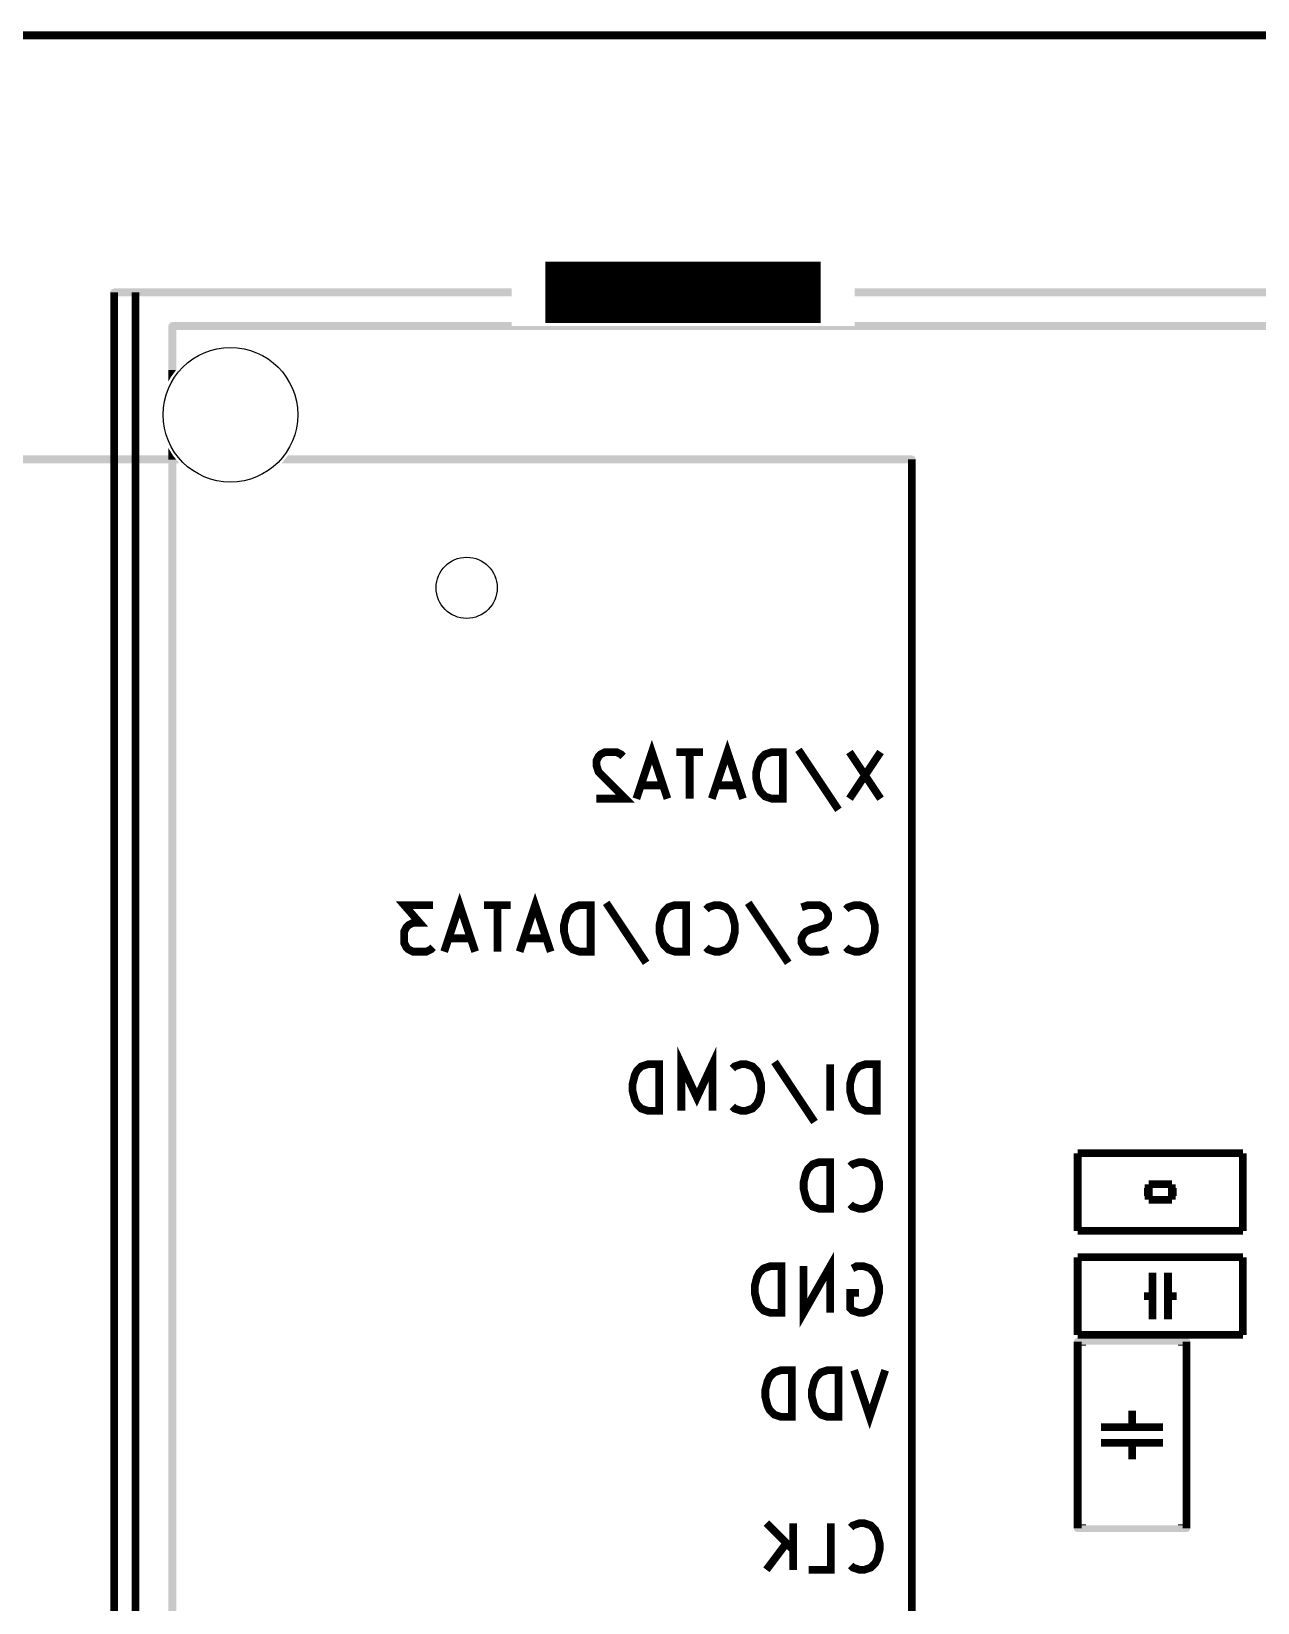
# Model space of a CAD drawing. Extents: x 66 to 205, y -127 to -80.
# Drawn here: x 112.65 to 132.69, y -105.61 to -79.94 of the extents above; entities that cross this region are included whole.
import ezdxf

# ---------------------------------------------------------------- set-up
doc = ezdxf.new("R2010")
doc.units = 0
doc.layers.get('0').update_dxf_attribs({"linetype": 'CONTINUOUS'})
for name, color, linetype in [('MKSMINI12864-B_SILKS_GBR', 5, 'CONTINUOUS'), ('MKSMINI12864-EDGE_CUTS_GBR', 3, 'CONTINUOUS'), ('MKSMINI12864-F_PASTE_GBR', 14, 'CONTINUOUS'), ('MKSMINI12864-F_SILKS_GBR', 11, 'CONTINUOUS'), ('MKSMINI12864-NPTH_DRL', 12, 'CONTINUOUS')]:
    doc.layers.add(name, color=color, linetype=linetype)

# ---------------------------------------------------------------- blocks, each defined once
blk = doc.blocks.new('ROUND_27')
blk.add_circle((0, 0), 0.5)
blk = doc.blocks.new('ROUND_64')
blk.add_circle((0, 0), 1.1)

msp = doc.modelspace()

# ---------------------------------------------------------------- linework, layer by layer
at = {"layer": 'MKSMINI12864-B_SILKS_GBR', "const_width": 0.127}
for points in [[(127.036, -115.5285), (127.036, -86.9285)], [(123.043, -92.473214), (122.789, -91.711214), (122.535, -92.473214)], [(124.276714, -92.473214), (124.022714, -91.711214), (123.768714, -92.473214)], [(125.183858, -91.674928), (125.837, -92.654642)], [(122.317286, -91.783784), (122.281, -91.7475), (122.208428, -91.711214), (122.027, -91.711214), (121.954428, -91.7475), (121.918142, -91.783784), (121.881858, -91.856356), (121.881858, -91.928928), (121.918142, -92.037784), (122.353572, -92.473214), (121.881858, -92.473214)], [(123.623572, -91.711214), (123.188142, -91.711214)], [(123.405858, -92.473214), (123.405858, -91.711214)], [(124.929858, -92.473214), (124.929858, -91.711214), (124.748428, -91.711214), (124.639572, -91.7475), (124.567, -91.82007), (124.530714, -91.892642), (124.494428, -92.037784), (124.494428, -92.146642), (124.530714, -92.291784), (124.567, -92.364356), (124.639572, -92.436928), (124.748428, -92.473214), (124.929858, -92.473214)], [(126.526428, -91.711214), (126.018428, -92.473214)], [(126.018428, -91.711214), (126.526428, -92.473214)], [(122.970428, -92.2555), (122.607572, -92.2555)], [(124.204142, -92.2555), (123.841286, -92.2555)], [(119.211428, -94.211214), (118.739714, -94.211214), (118.993714, -94.5015), (118.884858, -94.5015), (118.812286, -94.537784), (118.776, -94.57407), (118.739714, -94.646642), (118.739714, -94.82807), (118.776, -94.900642), (118.812286, -94.936928), (118.884858, -94.973214), (119.102572, -94.973214), (119.175142, -94.936928), (119.211428, -94.900642)], [(119.900858, -94.973214), (119.646858, -94.211214), (119.392858, -94.973214)], [(120.481428, -94.211214), (120.046, -94.211214)], [(120.263714, -94.973214), (120.263714, -94.211214)], [(121.134572, -94.973214), (120.880572, -94.211214), (120.626572, -94.973214)], [(121.787714, -94.973214), (121.787714, -94.211214), (121.606286, -94.211214), (121.497428, -94.2475), (121.424858, -94.32007), (121.388572, -94.392642), (121.352286, -94.537784), (121.352286, -94.646642), (121.388572, -94.791784), (121.424858, -94.864356), (121.497428, -94.936928), (121.606286, -94.973214), (121.787714, -94.973214)], [(122.041714, -94.174928), (122.694858, -95.154642)], [(123.348, -94.973214), (123.348, -94.211214), (123.166572, -94.211214), (123.057714, -94.2475), (122.985142, -94.32007), (122.948858, -94.392642), (122.912572, -94.537784), (122.912572, -94.646642), (122.948858, -94.791784), (122.985142, -94.864356), (123.057714, -94.936928), (123.166572, -94.973214), (123.348, -94.973214)], [(123.674572, -94.900642), (123.710858, -94.936928), (123.819714, -94.973214), (123.892286, -94.973214), (124.001142, -94.936928), (124.073714, -94.864356), (124.11, -94.791784), (124.146286, -94.646642), (124.146286, -94.537784), (124.11, -94.392642), (124.073714, -94.32007), (124.001142, -94.2475), (123.892286, -94.211214), (123.819714, -94.211214), (123.710858, -94.2475), (123.674572, -94.283784)], [(124.364, -94.174928), (125.017142, -95.154642)], [(125.670286, -94.936928), (125.561428, -94.973214), (125.38, -94.973214), (125.307428, -94.936928), (125.271142, -94.900642), (125.234858, -94.82807), (125.234858, -94.7555), (125.271142, -94.682928), (125.307428, -94.646642), (125.38, -94.610356), (125.525142, -94.57407), (125.597714, -94.537784), (125.634, -94.5015), (125.670286, -94.428928), (125.670286, -94.356356), (125.634, -94.283784), (125.597714, -94.2475), (125.525142, -94.211214), (125.343714, -94.211214), (125.234858, -94.2475)], [(125.960572, -94.900642), (125.996858, -94.936928), (126.105714, -94.973214), (126.178286, -94.973214), (126.287142, -94.936928), (126.359714, -94.864356), (126.396, -94.791784), (126.432286, -94.646642), (126.432286, -94.537784), (126.396, -94.392642), (126.359714, -94.32007), (126.287142, -94.2475), (126.178286, -94.211214), (126.105714, -94.211214), (125.996858, -94.2475), (125.960572, -94.283784)], [(119.828286, -94.7555), (119.465428, -94.7555)], [(121.062, -94.7555), (120.699142, -94.7555)], [(122.907572, -97.573214), (122.907572, -96.811214), (122.726142, -96.811214), (122.617286, -96.8475), (122.544714, -96.92007), (122.508428, -96.992642), (122.472142, -97.137784), (122.472142, -97.246642), (122.508428, -97.391784), (122.544714, -97.464356), (122.617286, -97.536928), (122.726142, -97.573214), (122.907572, -97.573214)], [(123.778428, -97.573214), (123.778428, -96.811214), (123.524428, -97.3555), (123.270428, -96.811214), (123.270428, -97.573214)], [(124.105, -97.500642), (124.141286, -97.536928), (124.250142, -97.573214), (124.322714, -97.573214), (124.431572, -97.536928), (124.504142, -97.464356), (124.540428, -97.391784), (124.576714, -97.246642), (124.576714, -97.137784), (124.540428, -96.992642), (124.504142, -96.92007), (124.431572, -96.8475), (124.322714, -96.811214), (124.250142, -96.811214), (124.141286, -96.8475), (124.105, -96.883784)], [(124.794428, -96.774928), (125.447572, -97.754642)], [(125.701572, -97.573214), (125.701572, -96.811214)], [(126.463572, -97.573214), (126.463572, -96.811214), (126.282142, -96.811214), (126.173286, -96.8475), (126.100714, -96.92007), (126.064428, -96.992642), (126.028142, -97.137784), (126.028142, -97.246642), (126.064428, -97.391784), (126.100714, -97.464356), (126.173286, -97.536928), (126.282142, -97.573214), (126.463572, -97.573214)], [(132.4485, -98.265), (129.7485, -98.265)], [(129.7485, -98.265), (129.7485, -99.535)], [(132.4485, -98.265), (132.4485, -99.535)], [(125.704572, -99.173214), (125.704572, -98.411214), (125.523142, -98.411214), (125.414286, -98.4475), (125.341714, -98.52007), (125.305428, -98.592642), (125.269142, -98.737784), (125.269142, -98.846642), (125.305428, -98.991784), (125.341714, -99.064356), (125.414286, -99.136928), (125.523142, -99.173214), (125.704572, -99.173214)], [(126.031142, -99.100642), (126.067428, -99.136928), (126.176286, -99.173214), (126.248858, -99.173214), (126.357714, -99.136928), (126.430286, -99.064356), (126.466572, -98.991784), (126.502858, -98.846642), (126.502858, -98.737784), (126.466572, -98.592642), (126.430286, -98.52007), (126.357714, -98.4475), (126.248858, -98.411214), (126.176286, -98.411214), (126.067428, -98.4475), (126.031142, -98.483784)], [(130.908, -98.773), (131.289, -98.773)], [(130.908, -98.9), (130.908, -98.773)], [(131.289, -98.773), (131.289, -99.027)], [(130.908, -99.027), (130.908, -98.9)], [(131.289, -99.027), (130.908, -99.027)], [(132.4485, -99.535), (129.7485, -99.535)], [(124.905428, -100.873214), (124.905428, -100.111214), (124.724, -100.111214), (124.615142, -100.1475), (124.542572, -100.22007), (124.506286, -100.292642), (124.47, -100.437784), (124.47, -100.546642), (124.506286, -100.691784), (124.542572, -100.764356), (124.615142, -100.836928), (124.724, -100.873214), (124.905428, -100.873214)], [(125.703714, -100.873214), (125.703714, -100.111214), (125.268286, -100.873214), (125.268286, -100.111214)], [(126.066572, -100.1475), (126.139142, -100.111214), (126.248, -100.111214), (126.356858, -100.1475), (126.429428, -100.22007), (126.465714, -100.292642), (126.502, -100.437784), (126.502, -100.546642), (126.465714, -100.691784), (126.429428, -100.764356), (126.356858, -100.836928), (126.248, -100.873214), (126.175428, -100.873214), (126.066572, -100.836928), (126.030286, -100.800642), (126.030286, -100.546642), (126.175428, -100.546642)], [(129.7485, -101.235), (129.7485, -99.965)], [(129.7485, -99.965), (132.4485, -99.965)], [(132.4485, -101.235), (132.4485, -99.965)], [(130.9715, -100.981), (130.9715, -100.219)], [(131.2255, -100.981), (131.2255, -100.219)], [(129.7485, -101.235), (132.4485, -101.235)], [(129.7485, -101.346), (129.7485, -104.394)], [(131.5265, -104.394), (131.5265, -101.346)], [(125.078, -102.573214), (125.078, -101.811214), (124.896572, -101.811214), (124.787714, -101.8475), (124.715142, -101.92007), (124.678858, -101.992642), (124.642572, -102.137784), (124.642572, -102.246642), (124.678858, -102.391784), (124.715142, -102.464356), (124.787714, -102.536928), (124.896572, -102.573214), (125.078, -102.573214)], [(125.84, -102.573214), (125.84, -101.811214), (125.658572, -101.811214), (125.549714, -101.8475), (125.477142, -101.92007), (125.440858, -101.992642), (125.404572, -102.137784), (125.404572, -102.246642), (125.440858, -102.391784), (125.477142, -102.464356), (125.549714, -102.536928), (125.658572, -102.573214), (125.84, -102.573214)], [(126.602, -101.811214), (126.348, -102.573214), (126.094, -101.811214)], [(130.1295, -102.743), (131.1455, -102.743)], [(130.1295, -102.997), (131.1455, -102.997)], [(124.660714, -104.311214), (125.096142, -104.746642)], [(125.096142, -105.073214), (125.096142, -104.311214)], [(125.350142, -105.073214), (125.713, -105.073214), (125.713, -104.311214)], [(126.039572, -105.000642), (126.075858, -105.036928), (126.184714, -105.073214), (126.257286, -105.073214), (126.366142, -105.036928), (126.438714, -104.964356), (126.475, -104.891784), (126.511286, -104.746642), (126.511286, -104.637784), (126.475, -104.492642), (126.438714, -104.42007), (126.366142, -104.3475), (126.257286, -104.311214), (126.184714, -104.311214), (126.075858, -104.3475), (126.039572, -104.383784)], [(124.660714, -105.073214), (124.987286, -104.637784)]]:
    msp.add_lwpolyline(points, dxfattribs=at)
at = {"layer": 'MKSMINI12864-B_SILKS_GBR'}
for points in [[(108.437, -86.888112), (108.451862, -86.874956), (114.979522, -86.888112), (114.96872, -86.874956)], [(108.437, -86.968888), (108.437, -86.888112), (115.04584, -86.968888), (114.979522, -86.888112)], [(108.466396, -86.988896), (108.437, -86.968888), (115.062266, -86.988896), (115.04584, -86.968888)], [(108.451862, -86.874956), (108.486, -86.865), (114.96872, -86.874956), (114.960546, -86.865)], [(108.486, -86.992), (108.466396, -86.988896), (115.064814, -86.992), (115.062266, -86.988896)], [(116.735186, -86.992), (116.74336, -86.982042), (127.036, -86.992), (127.070136, -86.982042)], [(116.74336, -86.982042), (116.76532, -86.955294), (127.070136, -86.982042), (127.093568, -86.955294)], [(116.76532, -86.955294), (116.79418, -86.920144), (127.093568, -86.955294), (127.098946, -86.920144)], [(116.79418, -86.920144), (116.820888, -86.887612), (127.098946, -86.920144), (127.084584, -86.887612)], [(116.820888, -86.887612), (116.837068, -86.867904), (127.084584, -86.887612), (127.054986, -86.867904)], [(116.837068, -86.867904), (116.839454, -86.865), (127.054986, -86.867904), (127.036, -86.865)], [(130.832, -98.839404), (130.832, -98.8365), (130.926986, -98.839404), (130.908, -98.8365)], [(130.832, -98.859112), (130.832, -98.839404), (130.956584, -98.859112), (130.926986, -98.839404)], [(130.832, -98.891644), (130.832, -98.859112), (130.970946, -98.891644), (130.956584, -98.859112)], [(130.832, -98.926794), (130.832, -98.891644), (130.965568, -98.926794), (130.970946, -98.891644)], [(130.832, -98.953542), (130.832, -98.926794), (130.942136, -98.953542), (130.965568, -98.926794)], [(130.832, -98.9635), (130.832, -98.953542), (130.908, -98.9635), (130.942136, -98.953542)], [(131.226052, -98.908354), (131.23143, -98.873204), (131.365, -98.908354), (131.365, -98.873204)], [(131.240414, -98.940886), (131.226052, -98.908354), (131.365, -98.940886), (131.365, -98.908354)], [(131.23143, -98.873204), (131.254862, -98.846456), (131.365, -98.873204), (131.365, -98.846456)], [(131.270012, -98.960594), (131.240414, -98.940886), (131.365, -98.960594), (131.365, -98.940886)], [(131.254862, -98.846456), (131.289, -98.8365), (131.365, -98.846456), (131.365, -98.8365)], [(131.289, -98.9635), (131.270012, -98.960594), (131.365, -98.9635), (131.365, -98.960594)], [(130.832, -100.539404), (130.832, -100.5365), (130.990486, -100.539404), (130.9715, -100.5365)], [(130.832, -100.559112), (130.832, -100.539404), (131.020084, -100.559112), (130.990486, -100.539404)], [(130.832, -100.591644), (130.832, -100.559112), (131.034446, -100.591644), (131.020084, -100.559112)], [(130.832, -100.626794), (130.832, -100.591644), (131.029068, -100.626794), (131.034446, -100.591644)], [(130.832, -100.653542), (130.832, -100.626794), (131.005636, -100.653542), (131.029068, -100.626794)], [(131.162552, -100.608354), (131.16793, -100.573204), (131.365, -100.608354), (131.365, -100.573204)], [(131.176914, -100.640886), (131.162552, -100.608354), (131.365, -100.640886), (131.365, -100.608354)], [(131.16793, -100.573204), (131.191362, -100.546456), (131.365, -100.573204), (131.365, -100.546456)], [(131.191362, -100.546456), (131.2255, -100.5365), (131.365, -100.546456), (131.365, -100.5365)], [(130.832, -100.6635), (130.832, -100.653542), (130.9715, -100.6635), (131.005636, -100.653542)], [(131.206512, -100.660594), (131.176914, -100.640886), (131.365, -100.660594), (131.365, -100.640886)], [(131.2255, -100.6635), (131.206512, -100.660594), (131.365, -100.6635), (131.365, -100.660594)], [(129.685552, -101.354354), (129.688108, -101.337644), (131.586888, -101.354354), (131.589446, -101.337644)], [(129.693694, -101.372794), (129.685552, -101.354354), (131.584068, -101.372794), (131.586888, -101.354354)], [(129.688108, -101.337644), (129.69093, -101.319204), (131.589446, -101.337644), (131.581306, -101.319204)], [(129.69093, -101.319204), (129.703274, -101.305112), (131.581306, -101.319204), (131.575084, -101.305112)], [(129.699914, -101.386886), (129.693694, -101.372794), (131.571722, -101.386886), (131.584068, -101.372794)], [(129.710598, -101.394), (129.699914, -101.386886), (131.56549, -101.394), (131.571722, -101.386886)], [(129.703274, -101.305112), (129.714362, -101.292456), (131.575084, -101.305112), (131.556078, -101.292456)], [(129.729512, -101.406594), (129.710598, -101.394), (129.8865, -101.406594), (129.8865, -101.394)], [(129.714362, -101.292456), (129.738542, -101.285404), (131.556078, -101.292456), (131.545486, -101.285404)], [(129.738542, -101.285404), (129.7485, -101.2825), (131.545486, -101.285404), (131.5265, -101.2825)], [(131.3885, -101.399542), (131.3885, -101.394), (131.560636, -101.399542), (131.56549, -101.394)], [(131.3885, -101.4095), (131.3885, -101.399542), (131.5265, -101.4095), (131.560636, -101.399542)], [(129.7485, -101.4095), (129.729512, -101.406594), (129.8865, -101.4095), (129.8865, -101.406594)], [(130.574, -102.743), (130.574, -102.471), (130.701, -102.743), (130.701, -102.471)], [(130.581816, -102.769792), (130.574, -102.743), (130.695068, -102.769792), (130.701, -102.743)], [(130.583956, -102.777136), (130.581816, -102.769792), (130.688634, -102.777136), (130.695068, -102.769792)], [(130.60611, -102.796542), (130.583956, -102.777136), (130.671636, -102.796542), (130.688634, -102.777136)], [(130.603362, -102.943456), (130.617172, -102.939428), (130.668894, -102.943456), (130.664294, -102.939428)], [(130.610704, -102.800568), (130.60611, -102.796542), (130.657834, -102.800568), (130.671636, -102.796542)], [(130.6375, -102.8065), (130.610704, -102.800568), (130.6375, -102.8065), (130.657834, -102.800568)], [(130.617172, -102.939428), (130.6375, -102.9335), (130.664294, -102.939428), (130.6375, -102.9335)], [(130.574, -102.997), (130.57993, -102.970202), (130.701, -102.997), (130.693184, -102.970202)], [(130.574, -103.269), (130.574, -102.997), (130.701, -103.269), (130.701, -102.997)], [(130.57993, -102.970202), (130.586362, -102.96286), (130.693184, -102.970202), (130.691042, -102.96286)], [(130.586362, -102.96286), (130.603362, -102.943456), (130.691042, -102.96286), (130.668894, -102.943456)], [(129.685552, -104.402354), (129.688108, -104.385644), (131.586888, -104.402354), (131.589446, -104.385644)], [(129.693694, -104.420794), (129.685552, -104.402354), (131.584068, -104.420794), (131.586888, -104.402354)], [(129.688108, -104.385644), (129.69093, -104.367204), (131.589446, -104.385644), (131.581306, -104.367204)], [(129.69093, -104.367204), (129.703274, -104.353112), (131.581306, -104.367204), (131.575084, -104.353112)], [(129.699914, -104.434886), (129.693694, -104.420794), (131.571722, -104.434886), (131.584068, -104.420794)], [(129.718922, -104.447542), (129.699914, -104.434886), (131.560636, -104.447542), (131.571722, -104.434886)], [(129.703274, -104.353112), (129.709504, -104.346), (131.575084, -104.353112), (131.564404, -104.346)], [(129.709504, -104.346), (129.714362, -104.340456), (129.8865, -104.346), (129.8865, -104.340456)], [(129.714362, -104.340456), (129.7485, -104.3305), (129.8865, -104.340456), (129.8865, -104.3305)], [(129.729512, -104.454594), (129.718922, -104.447542), (131.53646, -104.454594), (131.560636, -104.447542)], [(129.7485, -104.4575), (129.729512, -104.454594), (131.5265, -104.4575), (131.53646, -104.454594)], [(131.3885, -104.333404), (131.3885, -104.3305), (131.545486, -104.333404), (131.5265, -104.3305)], [(131.3885, -104.346), (131.3885, -104.333404), (131.564404, -104.346), (131.545486, -104.333404)]]:
    msp.add_solid(points, dxfattribs=at)
at = {"layer": 'MKSMINI12864-EDGE_CUTS_GBR', "const_width": 0.127}
msp.add_lwpolyline([(203.5, -80), (98.4, -80)], dxfattribs=at)
at = {"layer": 'MKSMINI12864-F_SILKS_GBR', "const_width": 0.127}
for points in [[(114, -122.8), (114, -84.2)], [(114.35, -122.8), (114.35, -84.2)]]:
    msp.add_lwpolyline(points, dxfattribs=at)
at = {"layer": 'MKSMINI12864-F_SILKS_GBR'}
for points in [[(113.9365, -84.2), (113.94243, -84.173202), (120.499, -84.2), (120.499, -84.173202)], [(113.946456, -84.234136), (113.9365, -84.2), (120.499, -84.234136), (120.499, -84.2)], [(113.94243, -84.173202), (113.965862, -84.146456), (120.499, -84.173202), (120.499, -84.146456)], [(113.965862, -84.146456), (114, -84.1365), (120.499, -84.146456), (120.499, -84.1365)], [(126.101, -84.2635), (126.101, -84.1365), (140.499, -84.2635), (140.499, -84.1365)], [(113.973204, -84.257568), (113.946456, -84.234136), (120.499, -84.257568), (120.499, -84.234136)], [(114, -84.2635), (113.973204, -84.257568), (120.499, -84.2635), (120.499, -84.257568)], [(114.89243, -84.723202), (114.915862, -84.696456), (120.499, -84.723202), (120.499, -84.696456)], [(114.915862, -84.696456), (114.95, -84.6865), (120.499, -84.696456), (120.499, -84.6865)], [(126.101, -84.751), (126.101, -84.6865), (140.499, -84.751), (140.499, -84.6865)], [(114.8865, -84.75), (114.89243, -84.723202), (120.499, -84.75), (120.499, -84.723202)], [(114.8865, -84.751), (114.8865, -84.75), (120.499, -84.751), (120.499, -84.75)], [(114.8865, -84.8135), (114.8865, -84.751), (171.7135, -84.8135), (171.7135, -84.751)], [(114.8865, -84.813558), (114.8865, -84.8135), (115.013558, -84.813558), (115.0137, -84.8135)], [(114.8865, -84.8137), (114.8865, -84.813558), (115.0135, -84.8137), (115.013558, -84.813558)], [(114.8865, -85.46589), (114.8865, -84.8137), (115.0135, -85.46589), (115.0135, -84.8137)], [(114.8865, -85.589826), (114.8865, -85.46589), (114.924044, -85.589826), (115.0135, -85.46589)], [(114.8865, -85.654456), (114.8865, -85.589826), (114.8865, -85.654456), (114.924044, -85.589826)], [(114.8865, -86.875024), (114.8865, -86.745544), (114.967722, -86.875024), (114.8865, -86.745544)], [(114.8865, -86.93411), (114.8865, -86.875024), (115.0135, -86.93411), (114.967722, -86.875024)], [(114.8865, -122.1863), (114.8865, -86.93411), (115.0135, -122.1863), (115.0135, -86.93411)]]:
    msp.add_solid(points, dxfattribs=at)
at = {"layer": 'MKSMINI12864-NPTH_DRL', "const_width": 1.00076}
msp.add_lwpolyline([(121.04878, -84.201), (125.54966, -84.201)], dxfattribs=at)

# ---------------------------------------------------------------- block references
at = {"layer": 'MKSMINI12864-F_PASTE_GBR'}
msp.add_blockref('ROUND_27', (119.761, -89.027), dxfattribs=at)
at = {"layer": 'MKSMINI12864-NPTH_DRL'}
msp.add_blockref('ROUND_64', (115.9002, -86.19998), dxfattribs=at)

doc.saveas('drawing.dxf')
